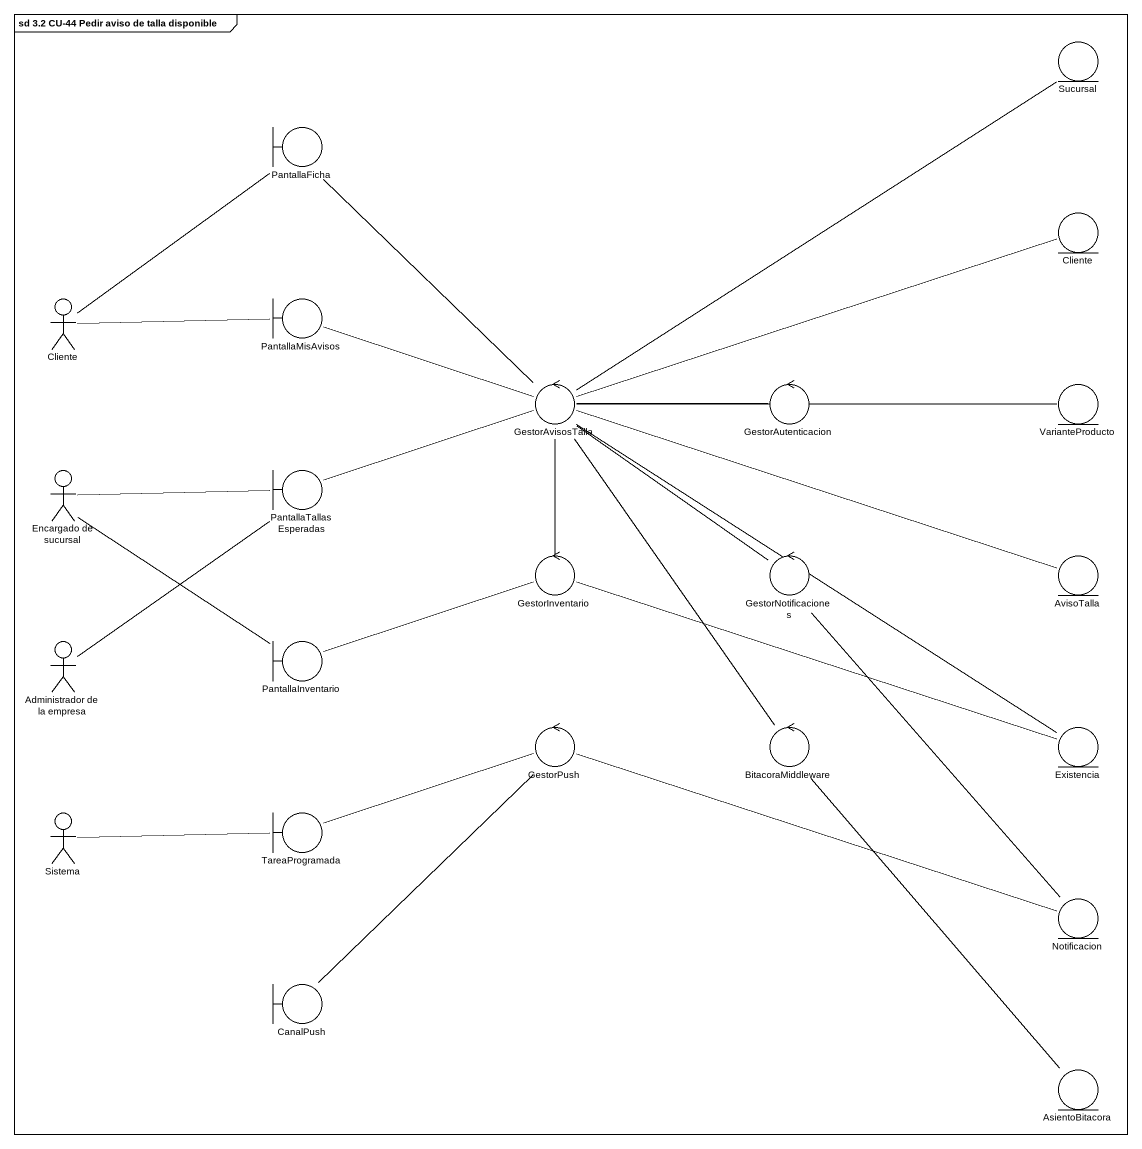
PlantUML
@startuml
mainframe sd 3.2 CU-44 Pedir aviso de talla disponible
entity Sucursal
boundary PantallaFicha
entity Cliente
actor "Cliente" as Cliente_2
boundary PantallaMisAvisos
control GestorAvisosTalla
control GestorAutenticacion
entity VarianteProducto
actor "Encargado de sucursal" as Encargado_de_sucursal
boundary PantallaTallasEsperadas
control GestorInventario
control GestorNotificaciones
entity AvisoTalla
actor "Administrador de la empresa" as Administrador_de_la_empresa
boundary PantallaInventario
control GestorPush
control BitacoraMiddleware
entity Existencia
actor Sistema
boundary TareaProgramada
entity Notificacion
boundary CanalPush
entity AsientoBitacora
Cliente -left- GestorAvisosTalla
Cliente_2 -up- PantallaFicha
Cliente_2 -right- PantallaMisAvisos
GestorAvisosTalla -up- Sucursal
GestorAvisosTalla -up- PantallaFicha
GestorAvisosTalla -left- PantallaMisAvisos
GestorAvisosTalla -right- VarianteProducto
GestorAvisosTalla -left- PantallaTallasEsperadas
GestorAvisosTalla -- GestorInventario
GestorAvisosTalla -- GestorNotificaciones
GestorAutenticacion -left- GestorAvisosTalla
Encargado_de_sucursal -right- PantallaTallasEsperadas
Encargado_de_sucursal -- PantallaInventario
GestorInventario -left- PantallaInventario
GestorNotificaciones -- Notificacion
AvisoTalla -left- GestorAvisosTalla
Administrador_de_la_empresa -up- PantallaTallasEsperadas
GestorPush -left- TareaProgramada
GestorPush -right- Notificacion
BitacoraMiddleware -up- GestorAvisosTalla
Existencia -up- GestorAvisosTalla
Existencia -left- GestorInventario
Sistema -right- TareaProgramada
CanalPush -up- GestorPush
AsientoBitacora -up- BitacoraMiddleware
@enduml
